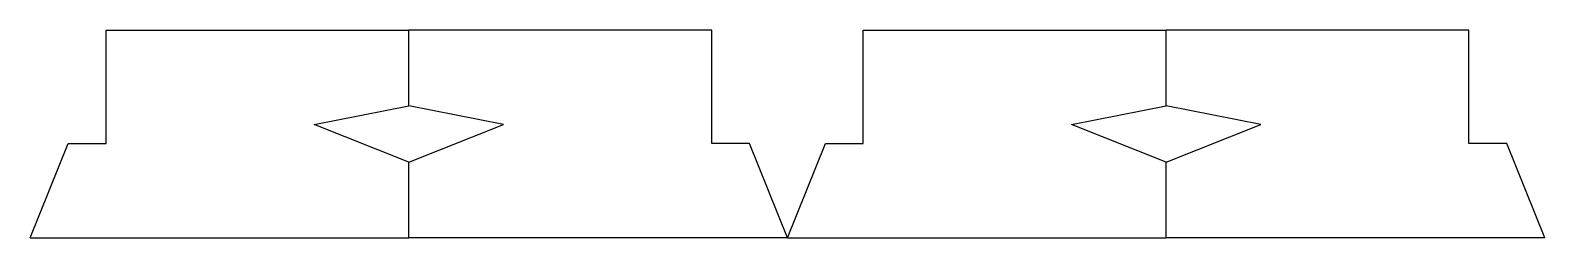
# Model space of a CAD drawing. Header units: millimetres. Extents: x -200 to 200, y 0 to 55.
import ezdxf

# ---------------------------------------------------------------- set-up
doc = ezdxf.new("R2010")
doc.units = ezdxf.units.MM

msp = doc.modelspace()

# ---------------------------------------------------------------- linework, layer by layer
for p, q in [((-180, 25), (-180, 55)), ((-180, 55), (-100, 55)), ((-20, 55), (-100, 55)), ((-100, 35), (-100, 55)), ((-100, 35), (-100, 55)), ((-20, 25), (-20, 55)), ((20, 25), (20, 55)), ((20, 55), (100, 55)), ((20, 25), (20, 55)), ((20, 55), (100, 55)), ((100, 35), (100, 55)), ((100, 35), (100, 55)), ((100, 35), (100, 55)), ((180, 55), (100, 55)), ((180, 25), (180, 55)), ((-125, 30), (-100, 35)), ((-75, 30), (-100, 35)), ((75, 30), (100, 35)), ((75, 30), (100, 35)), ((125, 30), (100, 35)), ((-100, 20), (-125, 30)), ((-100, 20), (-75, 30)), ((100, 20), (75, 30)), ((100, 20), (75, 30)), ((100, 20), (125, 30)), ((-200, 0), (-190, 25)), ((-190, 25), (-180, 25)), ((-10, 25), (-20, 25)), ((0, 0), (-10, 25)), ((0, 0), (10, 25)), ((0, 0), (10, 25)), ((10, 25), (20, 25)), ((10, 25), (20, 25)), ((190, 25), (180, 25)), ((200, 0), (190, 25)), ((-100, 0), (-100, 20)), ((-100, 0), (-100, 20)), ((100, 0), (100, 20)), ((100, 0), (100, 20)), ((100, 0), (100, 20)), ((-200, 0), (-100, 0)), ((0, 0), (-100, 0)), ((0, 0), (100, 0)), ((0, 0), (100, 0)), ((200, 0), (100, 0)), ((200, 0), (100, 0))]:
    msp.add_line(p, q)

doc.saveas('drawing.dxf')
